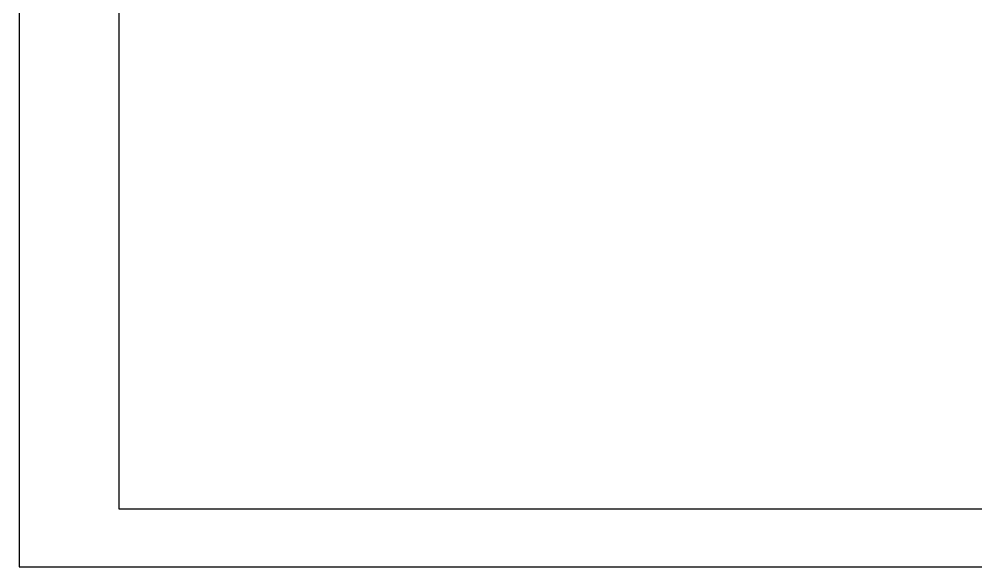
# Model space of a CAD drawing. Header units: inches. Extents: x -10292 to -5324, y 13582 to 17307.
# Drawn here: x -10292 to -8804, y 13582 to 14434 of the extents above; entities that cross this region are included whole.
import ezdxf
from ezdxf.enums import TextEntityAlignment as Align

# ---------------------------------------------------------------- set-up
doc = ezdxf.new("R2010")
doc.units = ezdxf.units.IN
doc.header["$MEASUREMENT"] = 0
doc.layers.add('A-ANNO-MTLB', color=7, linetype='Continuous')
doc.styles.get("Standard").update_dxf_attribs({"font": 'romans.shx', "height": 12})

# ---------------------------------------------------------------- blocks, each defined once
blk = doc.blocks.new('A-ANNO-MTLB')
at = {"layer": 'A-ANNO-MTLB'}
for points in [[(5460.6, 4095.5), (0, 4095.5), (0, 0), (5460.6, 0)], [(170.6, 99.5), (5375.3, 99.5), (5375.3, 3995.9), (170.6, 3995.9)]]:
    blk.add_lwpolyline(points, close=True, dxfattribs=at)
for tag, height, p in [('SYSTEM', 56.9, (5218.6, 3186.2)), ('ADDRESS', 28.4, (5336.8, 3182.1)), ('SCALE', 28.4, (5250.6, 2258.1)), ('DATE', 28.4, (5337.2, 2251.5)), ('BLDG_ID', 28.4, (5342.9, 1750.3)), ('BLDG_NAME', 56.9, (5221.1, 1198.2)), ('FLOOR_ID', 28.4, (5342.9, 1187)), ('FLOOR_NAME', 28.4, (5338, 698.6))]:
    blk.add_attdef(tag, text='', height=height, rotation=90, dxfattribs=at).set_placement(p, align=Align.MIDDLE_CENTER)
blk.add_attdef('NUMBER', text='', height=51.8, dxfattribs=at).set_placement((5264.6, 215.3), align=Align.MIDDLE_CENTER)

msp = doc.modelspace()

# ---------------------------------------------------------------- block references
at = {"layer": 'A-ANNO-MTLB', "xscale": 0.90972, "yscale": 0.90972, "zscale": 0.90972}
msp.add_blockref('A-ANNO-MTLB', (-10291.8, 13581.7), dxfattribs=at)

doc.saveas('drawing.dxf')
